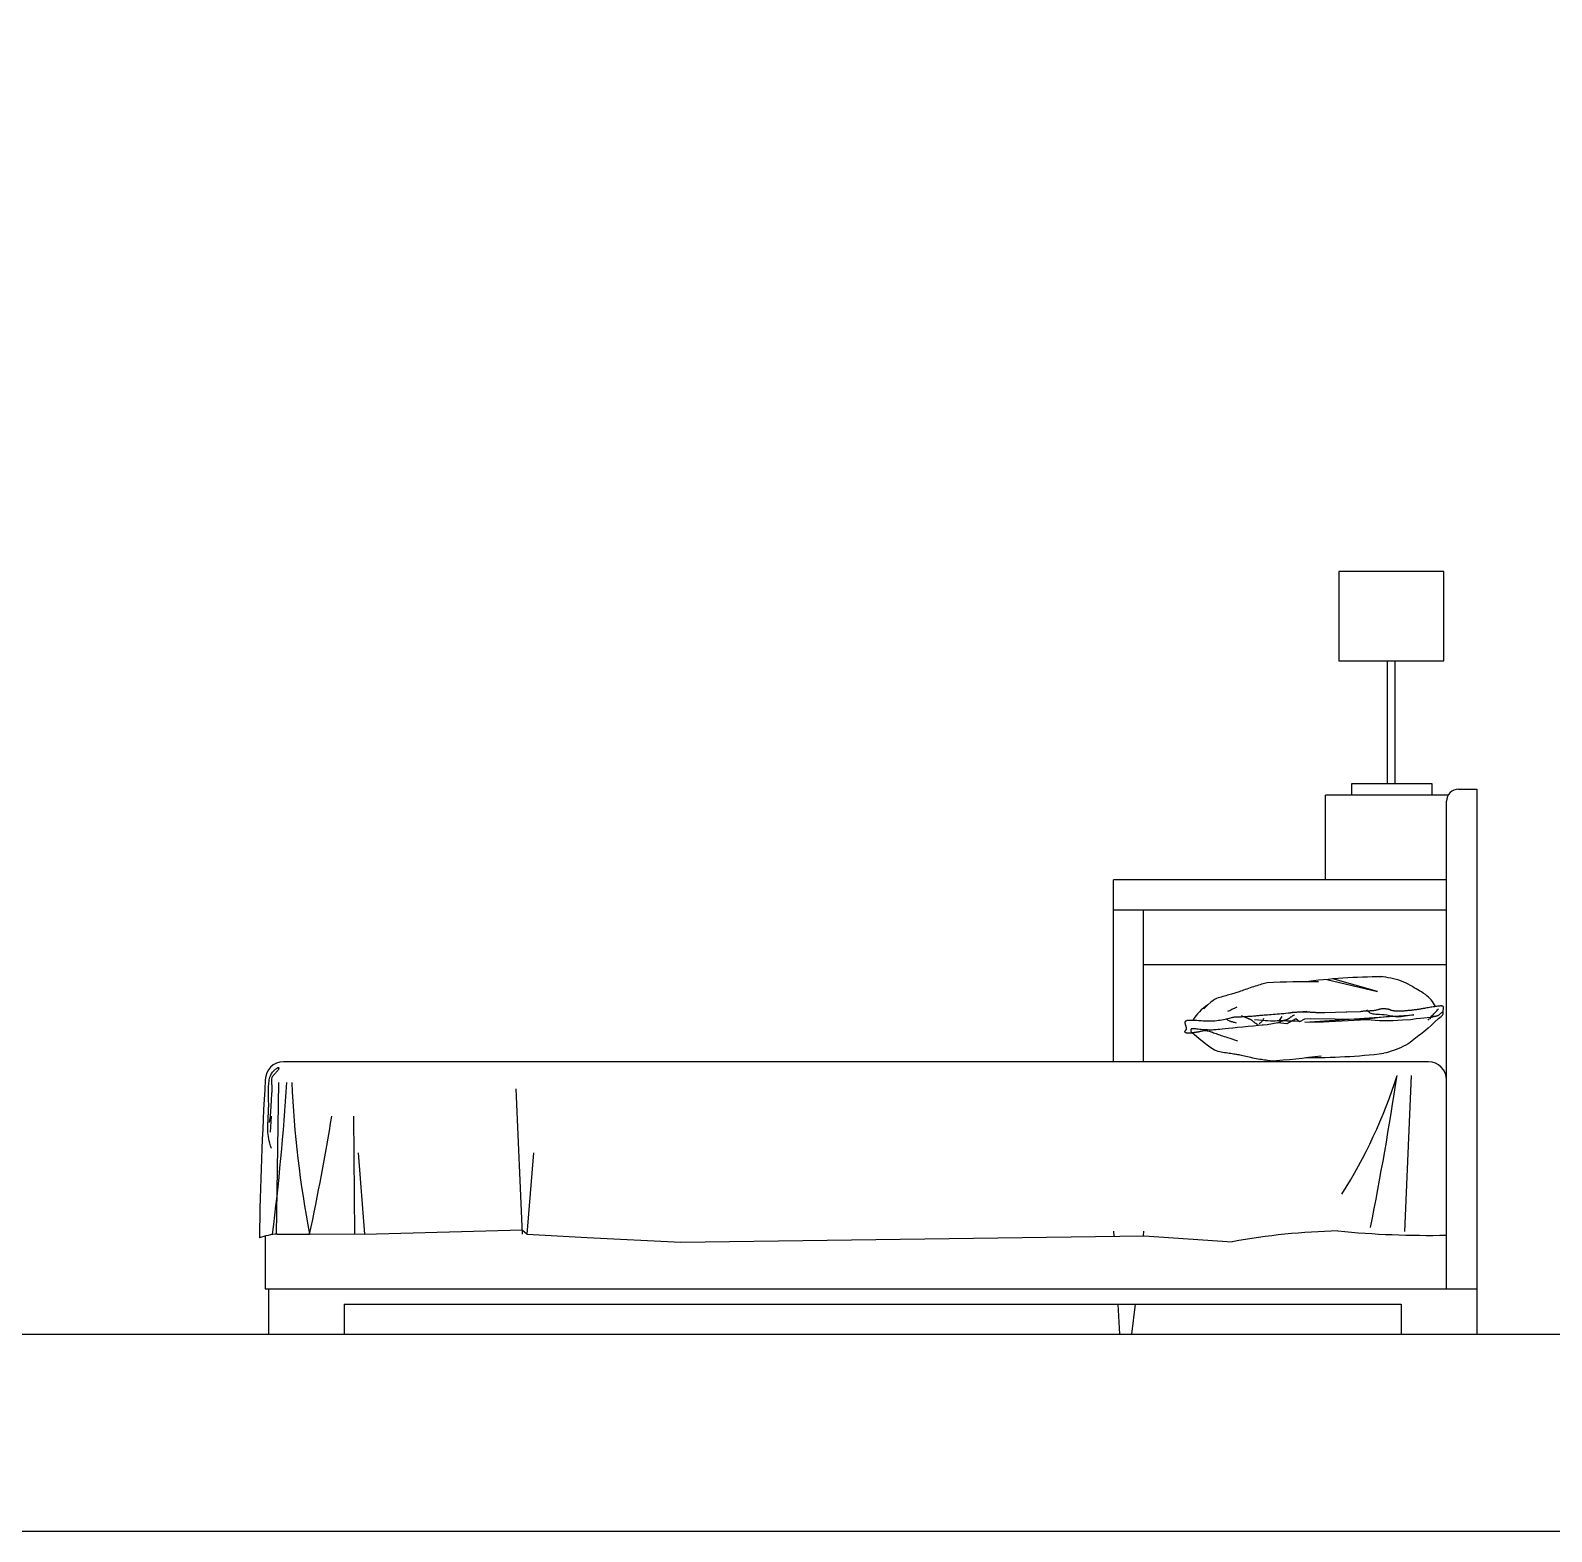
# Model space of a CAD drawing. Header units: inches. Extents: x 11.2 to 54.2, y 16.2 to 41.
# Drawn here: x 13.984 to 16.495, y 16.209 to 18.687 of the extents above; entities that cross this region are included whole.
import ezdxf

# ---------------------------------------------------------------- set-up
doc = ezdxf.new("R2010")
doc.units = ezdxf.units.IN
doc.header["$MEASUREMENT"] = 0
for name, color, linetype in [('1', 1, 'Continuous'), ('4', 4, 'Continuous'), ('kadrbm', 4, 'Continuous')]:
    doc.layers.add(name, color=color, linetype=linetype)

# ---------------------------------------------------------------- blocks, each defined once
blk = doc.blocks.new('kadrbm')
at = {"layer": 'kadrbm', "color": 4}
blk.add_lwpolyline([(0, 0), (0, 24.7972), (21, 24.7972), (21, 0), (0, 0)], close=True, dxfattribs=at)
blk.add_lwpolyline([(20.6631, 0.3257), (20.6631, 24.4603), (0.3369, 24.4603), (0.3369, 0.3257), (20.6631, 0.3257)], dxfattribs=at)

msp = doc.modelspace()

# ---------------------------------------------------------------- linework, layer by layer
at = {"layer": '1'}
for p, q in [((16.3176, 17.794), (16.144, 17.794)), ((16.144, 17.794), (16.144, 17.6466)), ((16.3176, 17.6466), (16.3176, 17.794)), ((16.144, 17.6466), (16.3176, 17.6466)), ((16.2248, 17.4435), (16.2248, 17.6466)), ((16.2368, 17.6466), (16.2368, 17.4435)), ((16.2985, 17.4435), (16.1651, 17.4435)), ((16.1651, 17.4435), (16.1651, 17.425)), ((16.2985, 17.425), (16.2985, 17.4435)), ((16.342, 17.435), (16.372, 17.435)), ((16.372, 17.435), (16.372, 16.535)), ((16.3247, 17.425), (16.122, 17.425)), ((16.122, 17.285), (16.122, 17.425)), ((16.322, 16.61), (16.322, 17.415)), ((15.772, 16.985), (15.772, 17.285)), ((16.322, 17.285), (15.772, 17.285)), ((16.322, 17.235), (15.772, 17.235)), ((15.822, 16.985), (15.822, 17.235)), ((16.322, 17.145), (15.822, 17.145)), ((15.9821, 17.1013), (15.9799, 17.1005)), ((15.9845, 17.1022), (15.9821, 17.1013)), ((15.987, 17.1031), (15.9845, 17.1022)), ((15.9896, 17.104), (15.987, 17.1031)), ((15.9924, 17.105), (15.9896, 17.104)), ((15.9951, 17.106), (15.9924, 17.105)), ((15.9979, 17.107), (15.9951, 17.106)), ((16.0007, 17.1079), (15.9979, 17.107)), ((16.0035, 17.1088), (16.0007, 17.1079)), ((16.0063, 17.1097), (16.0035, 17.1088)), ((16.009, 17.1105), (16.0063, 17.1097)), ((16.0117, 17.1113), (16.009, 17.1105)), ((16.0143, 17.112), (16.0117, 17.1113)), ((16.0168, 17.1128), (16.0143, 17.112)), ((16.0193, 17.1134), (16.0168, 17.1128)), ((16.0216, 17.114), (16.0193, 17.1134)), ((16.0239, 17.1146), (16.0216, 17.114)), ((16.026, 17.1151), (16.0239, 17.1146)), ((16.1245, 17.1208), (16.2081, 17.1008)), ((16.2081, 17.1008), (16.1341, 17.1217)), ((16.2176, 17.125), (16.2137, 17.1255)), ((16.2217, 17.1244), (16.2176, 17.125)), ((16.2259, 17.1237), (16.2217, 17.1244)), ((16.2303, 17.1228), (16.2259, 17.1237)), ((16.2347, 17.1219), (16.2303, 17.1228)), ((16.239, 17.1207), (16.2347, 17.1219)), ((16.2433, 17.1194), (16.239, 17.1207)), ((16.2475, 17.118), (16.2433, 17.1194)), ((16.2514, 17.1164), (16.2475, 17.118)), ((16.2552, 17.1147), (16.2514, 17.1164)), ((16.2588, 17.1129), (16.2552, 17.1147)), ((16.2623, 17.111), (16.2588, 17.1129)), ((16.2656, 17.1091), (16.2623, 17.111)), ((16.2687, 17.1072), (16.2656, 17.1091)), ((16.2717, 17.1054), (16.2687, 17.1072)), ((16.2746, 17.1036), (16.2717, 17.1054)), ((16.2775, 17.102), (16.2746, 17.1036)), ((16.2804, 17.1002), (16.2775, 17.102)), ((15.9278, 17.0788), (15.9215, 17.0725)), ((15.9328, 17.0832), (15.9278, 17.0788)), ((15.9367, 17.0862), (15.9328, 17.0832)), ((15.9398, 17.0882), (15.9367, 17.0862)), ((15.9425, 17.0894), (15.9398, 17.0882)), ((15.9449, 17.0902), (15.9425, 17.0894)), ((15.9475, 17.091), (15.9449, 17.0902)), ((15.95, 17.0918), (15.9475, 17.091)), ((15.9527, 17.0926), (15.95, 17.0918)), ((15.9553, 17.0933), (15.9527, 17.0926)), ((15.9578, 17.094), (15.9553, 17.0933)), ((15.9603, 17.0947), (15.9578, 17.094)), ((15.9627, 17.0954), (15.9603, 17.0947)), ((15.9649, 17.096), (15.9627, 17.0954)), ((15.967, 17.0966), (15.9649, 17.096)), ((15.9689, 17.0971), (15.967, 17.0966)), ((15.9707, 17.0976), (15.9689, 17.0971)), ((15.9724, 17.0981), (15.9707, 17.0976)), ((15.9742, 17.0986), (15.9724, 17.0981)), ((15.976, 17.0992), (15.9742, 17.0986)), ((15.9779, 17.0998), (15.976, 17.0992)), ((15.9799, 17.1005), (15.9779, 17.0998)), ((16.2835, 17.0983), (16.2804, 17.1002)), ((16.2871, 17.0959), (16.2835, 17.0983)), ((16.3038, 17.0761), (16.302, 17.0758)), ((16.3055, 17.0764), (16.3038, 17.0761)), ((16.3071, 17.0766), (16.3055, 17.0764)), ((16.3084, 17.0767), (16.3071, 17.0766)), ((16.3097, 17.0769), (16.3084, 17.0767)), ((16.3108, 17.0769), (16.3097, 17.0769)), ((16.3118, 17.077), (16.3108, 17.0769)), ((16.3127, 17.077), (16.3118, 17.077)), ((16.3135, 17.077), (16.3127, 17.077)), ((16.3142, 17.0769), (16.3135, 17.077)), ((16.3149, 17.0768), (16.3142, 17.0769)), ((16.3154, 17.0767), (16.3149, 17.0768)), ((16.3158, 17.0765), (16.3154, 17.0767)), ((16.3162, 17.0763), (16.3158, 17.0765)), ((16.3165, 17.0761), (16.3162, 17.0763)), ((16.3168, 17.0758), (16.3165, 17.0761)), ((15.8904, 17.051), (15.8902, 17.0505)), ((15.8907, 17.0515), (15.8904, 17.051)), ((15.8912, 17.0519), (15.8907, 17.0515)), ((15.8918, 17.0522), (15.8912, 17.0519)), ((15.8926, 17.0526), (15.8918, 17.0522)), ((15.8935, 17.0528), (15.8926, 17.0526)), ((15.8947, 17.053), (15.8935, 17.0528)), ((15.8961, 17.0531), (15.8947, 17.053)), ((15.8977, 17.0532), (15.8961, 17.0531)), ((15.8994, 17.0532), (15.8977, 17.0532)), ((15.9012, 17.0532), (15.8994, 17.0532)), ((15.9033, 17.0532), (15.9012, 17.0532)), ((15.9054, 17.0531), (15.9033, 17.0532)), ((15.9076, 17.053), (15.9054, 17.0531)), ((15.91, 17.0528), (15.9076, 17.053)), ((15.9124, 17.0527), (15.91, 17.0528)), ((15.9149, 17.0525), (15.9124, 17.0527)), ((15.9175, 17.0523), (15.9149, 17.0525)), ((15.9201, 17.0521), (15.9175, 17.0523)), ((15.9228, 17.0519), (15.9201, 17.0521)), ((15.9255, 17.0518), (15.9228, 17.0519)), ((15.9283, 17.0517), (15.9255, 17.0518)), ((15.9311, 17.0517), (15.9283, 17.0517)), ((15.9339, 17.0517), (15.9311, 17.0517)), ((15.9368, 17.0519), (15.9339, 17.0517)), ((15.9397, 17.0521), (15.9368, 17.0519)), ((15.9427, 17.0524), (15.9397, 17.0521)), ((15.9456, 17.0528), (15.9427, 17.0524)), ((15.9485, 17.0533), (15.9456, 17.0528)), ((15.9513, 17.0538), (15.9485, 17.0533)), ((15.954, 17.0543), (15.9513, 17.0538)), ((15.9566, 17.0549), (15.954, 17.0543)), ((15.959, 17.0555), (15.9566, 17.0549)), ((15.9612, 17.056), (15.959, 17.0555)), ((15.9608, 17.0683), (15.964, 17.0698)), ((15.9632, 17.0565), (15.9612, 17.056)), ((15.9649, 17.057), (15.9632, 17.0565)), ((15.964, 17.0698), (15.9676, 17.0715)), ((15.9664, 17.0573), (15.9649, 17.057)), ((15.9676, 17.0576), (15.9664, 17.0573)), ((15.9676, 17.0715), (15.9717, 17.0734)), ((15.9686, 17.0579), (15.9676, 17.0576)), ((15.9696, 17.0581), (15.9686, 17.0579)), ((15.9704, 17.0582), (15.9696, 17.0581)), ((15.9712, 17.0583), (15.9704, 17.0582)), ((15.9721, 17.0584), (15.9712, 17.0583)), ((15.9717, 17.0734), (15.9762, 17.0756)), ((15.9731, 17.0584), (15.9721, 17.0584)), ((15.9742, 17.0585), (15.9731, 17.0584)), ((15.9755, 17.0586), (15.9742, 17.0585)), ((15.977, 17.0586), (15.9755, 17.0586)), ((15.9788, 17.0587), (15.977, 17.0586)), ((15.9808, 17.0588), (15.9788, 17.0587)), ((15.9828, 17.0588), (15.9808, 17.0588)), ((15.985, 17.0589), (15.9828, 17.0588)), ((15.9872, 17.059), (15.985, 17.0589)), ((15.9895, 17.0591), (15.9872, 17.059)), ((15.9917, 17.0593), (15.9895, 17.0591)), ((15.9939, 17.0594), (15.9917, 17.0593)), ((15.9959, 17.0595), (15.9939, 17.0594)), ((15.9978, 17.0596), (15.9959, 17.0595)), ((15.9997, 17.0598), (15.9978, 17.0596)), ((16.0014, 17.0599), (15.9997, 17.0598)), ((16.0031, 17.0601), (16.0014, 17.0599)), ((16.0047, 17.0602), (16.0031, 17.0601)), ((16.0064, 17.0604), (16.0047, 17.0602)), ((16.0081, 17.0606), (16.0064, 17.0604)), ((16.0099, 17.0607), (16.0081, 17.0606)), ((16.0119, 17.0609), (16.0099, 17.0607)), ((16.0139, 17.0611), (16.0119, 17.0609)), ((16.0161, 17.0612), (16.0139, 17.0611)), ((16.0185, 17.0614), (16.0161, 17.0612)), ((16.0211, 17.0616), (16.0185, 17.0614)), ((16.0238, 17.0618), (16.0211, 17.0616)), ((16.0266, 17.062), (16.0238, 17.0618)), ((16.0296, 17.0623), (16.0266, 17.062)), ((16.0326, 17.0625), (16.0296, 17.0623)), ((16.0358, 17.0628), (16.0326, 17.0625)), ((16.0392, 17.063), (16.0358, 17.0628)), ((16.0426, 17.0633), (16.0392, 17.063)), ((16.046, 17.0636), (16.0426, 17.0633)), ((16.0466, 17.0548), (16.045, 17.0523)), ((16.0496, 17.064), (16.046, 17.0636)), ((16.0499, 17.0599), (16.0466, 17.0548)), ((16.0532, 17.0643), (16.0496, 17.064)), ((16.0569, 17.0646), (16.0532, 17.0643)), ((16.0605, 17.065), (16.0569, 17.0646)), ((16.0733, 17.0559), (16.0581, 17.0473)), ((16.0642, 17.0653), (16.0605, 17.065)), ((16.0678, 17.0657), (16.0642, 17.0653)), ((16.0673, 17.0661), (16.0644, 17.0659)), ((16.0701, 17.0663), (16.0673, 17.0661)), ((16.0714, 17.066), (16.0678, 17.0657)), ((16.0728, 17.0665), (16.0701, 17.0663)), ((16.0749, 17.0664), (16.0714, 17.066)), ((16.0753, 17.0666), (16.0728, 17.0665)), ((16.0792, 17.051), (16.0733, 17.0559)), ((16.0784, 17.0667), (16.0749, 17.0664)), ((16.0777, 17.0667), (16.0753, 17.0666)), ((16.08, 17.0668), (16.0777, 17.0667)), ((16.0818, 17.067), (16.0784, 17.0667)), ((16.0873, 17.0553), (16.0792, 17.051)), ((16.0821, 17.0668), (16.08, 17.0668)), ((16.085, 17.0672), (16.0818, 17.067)), ((16.084, 17.0669), (16.0821, 17.0668)), ((16.0859, 17.0669), (16.084, 17.0669)), ((16.0882, 17.0675), (16.085, 17.0672)), ((16.0876, 17.0669), (16.0859, 17.0669)), ((16.0972, 17.056), (16.0873, 17.0553)), ((16.0892, 17.0668), (16.0876, 17.0669)), ((16.0881, 17.0502), (16.2679, 17.0622)), ((16.0912, 17.0677), (16.0882, 17.0675)), ((16.0908, 17.0668), (16.0892, 17.0668)), ((16.0923, 17.0668), (16.0908, 17.0668)), ((16.0937, 17.0667), (16.0923, 17.0668)), ((16.095, 17.0666), (16.0937, 17.0667)), ((16.0963, 17.0666), (16.095, 17.0666)), ((16.0976, 17.0665), (16.0963, 17.0666)), ((16.1789, 17.0547), (16.0972, 17.056)), ((16.0988, 17.0664), (16.0976, 17.0665)), ((16.1, 17.0664), (16.0988, 17.0664)), ((16.1012, 17.0663), (16.1, 17.0664)), ((16.1024, 17.0662), (16.1012, 17.0663)), ((16.1036, 17.0662), (16.1024, 17.0662)), ((16.1047, 17.0661), (16.1036, 17.0662)), ((16.1059, 17.066), (16.1047, 17.0661)), ((16.107, 17.0659), (16.1059, 17.066)), ((16.1082, 17.0659), (16.107, 17.0659)), ((16.1903, 17.0541), (16.1077, 17.05)), ((16.1093, 17.0658), (16.1082, 17.0659)), ((16.1104, 17.0657), (16.1093, 17.0658)), ((16.1116, 17.0656), (16.1104, 17.0657)), ((16.1127, 17.0656), (16.1116, 17.0656)), ((16.1139, 17.0655), (16.1127, 17.0656)), ((16.115, 17.0655), (16.1139, 17.0655)), ((16.1162, 17.0655), (16.115, 17.0655)), ((16.1174, 17.0655), (16.1162, 17.0655)), ((16.1186, 17.0655), (16.1174, 17.0655)), ((16.1197, 17.0656), (16.1186, 17.0655)), ((16.121, 17.0657), (16.1197, 17.0656)), ((16.1562, 17.0668), (16.121, 17.0657)), ((16.1574, 17.0669), (16.1562, 17.0668)), ((16.1795, 17.0676), (16.1574, 17.0669)), ((16.1873, 17.0552), (16.1789, 17.0547)), ((16.1789, 17.0547), (16.1789, 17.0547)), ((16.1808, 17.0678), (16.1795, 17.0676)), ((16.1821, 17.068), (16.1808, 17.0678)), ((16.1834, 17.0681), (16.1821, 17.068)), ((16.1847, 17.0683), (16.1834, 17.0681)), ((16.1861, 17.0684), (16.1847, 17.0683)), ((16.1875, 17.0685), (16.1861, 17.0684)), ((16.1956, 17.0558), (16.1873, 17.0552)), ((16.1889, 17.0686), (16.1875, 17.0685)), ((16.1903, 17.0686), (16.1889, 17.0686)), ((16.1917, 17.0687), (16.1903, 17.0686)), ((16.2115, 17.0525), (16.1903, 17.0541)), ((16.1931, 17.0687), (16.1917, 17.0687)), ((16.1946, 17.0687), (16.1931, 17.0687)), ((16.196, 17.0688), (16.1946, 17.0687)), ((16.2309, 17.0602), (16.1956, 17.0558)), ((16.1974, 17.0688), (16.196, 17.0688)), ((16.1987, 17.0689), (16.1974, 17.0688)), ((16.2001, 17.069), (16.1987, 17.0689)), ((16.2014, 17.0691), (16.2001, 17.069)), ((16.2026, 17.0693), (16.2014, 17.0691)), ((16.2038, 17.0695), (16.2026, 17.0693)), ((16.205, 17.0698), (16.2038, 17.0695)), ((16.2061, 17.07), (16.205, 17.0698)), ((16.2071, 17.0703), (16.2061, 17.07)), ((16.2081, 17.0706), (16.2071, 17.0703)), ((16.2091, 17.0709), (16.2081, 17.0706)), ((16.21, 17.0711), (16.2091, 17.0709)), ((16.2108, 17.0714), (16.21, 17.0711)), ((16.2116, 17.0716), (16.2108, 17.0714)), ((16.2341, 17.0525), (16.2115, 17.0525)), ((16.2124, 17.0718), (16.2116, 17.0716)), ((16.2131, 17.0719), (16.2124, 17.0718)), ((16.2138, 17.072), (16.2131, 17.0719)), ((16.2144, 17.0721), (16.2138, 17.072)), ((16.2151, 17.0722), (16.2144, 17.0721)), ((16.2157, 17.0723), (16.2151, 17.0722)), ((16.2164, 17.0723), (16.2157, 17.0723)), ((16.2171, 17.0723), (16.2164, 17.0723)), ((16.2178, 17.0723), (16.2171, 17.0723)), ((16.2185, 17.0723), (16.2178, 17.0723)), ((16.2193, 17.0722), (16.2185, 17.0723)), ((16.2201, 17.0722), (16.2193, 17.0722)), ((16.2209, 17.0721), (16.2201, 17.0722)), ((16.2217, 17.0721), (16.2209, 17.0721)), ((16.2226, 17.072), (16.2217, 17.0721)), ((16.2234, 17.0719), (16.2226, 17.072)), ((16.2241, 17.0718), (16.2234, 17.0719)), ((16.2249, 17.0717), (16.2241, 17.0718)), ((16.2255, 17.0716), (16.2249, 17.0717)), ((16.2261, 17.0715), (16.2255, 17.0716)), ((16.2266, 17.0714), (16.2261, 17.0715)), ((16.227, 17.0713), (16.2266, 17.0714)), ((16.2274, 17.0711), (16.227, 17.0713)), ((16.2277, 17.071), (16.2274, 17.0711)), ((16.228, 17.0709), (16.2277, 17.071)), ((16.2283, 17.0707), (16.228, 17.0709)), ((16.2285, 17.0706), (16.2283, 17.0707)), ((16.2288, 17.0704), (16.2285, 17.0706)), ((16.2292, 17.0703), (16.2288, 17.0704)), ((16.2296, 17.0701), (16.2292, 17.0703)), ((16.23, 17.07), (16.2296, 17.0701)), ((16.2306, 17.0698), (16.23, 17.07)), ((16.2311, 17.0696), (16.2306, 17.0698)), ((16.2412, 17.0588), (16.2309, 17.0602)), ((16.2318, 17.0695), (16.2311, 17.0696)), ((16.2324, 17.0693), (16.2318, 17.0695)), ((16.2331, 17.0692), (16.2324, 17.0693)), ((16.2339, 17.069), (16.2331, 17.0692)), ((16.2346, 17.0689), (16.2339, 17.069)), ((16.2491, 17.0534), (16.2341, 17.0525)), ((16.2354, 17.0688), (16.2346, 17.0689)), ((16.2362, 17.0687), (16.2354, 17.0688)), ((16.237, 17.0686), (16.2362, 17.0687)), ((16.2378, 17.0685), (16.237, 17.0686)), ((16.2386, 17.0684), (16.2378, 17.0685)), ((16.2395, 17.0684), (16.2386, 17.0684)), ((16.2403, 17.0684), (16.2395, 17.0684)), ((16.2412, 17.0683), (16.2403, 17.0684)), ((16.2421, 17.0683), (16.2412, 17.0683)), ((16.2473, 17.0591), (16.2412, 17.0588)), ((16.2431, 17.0683), (16.2421, 17.0683)), ((16.244, 17.0683), (16.2431, 17.0683)), ((16.245, 17.0684), (16.244, 17.0683)), ((16.2461, 17.0684), (16.245, 17.0684)), ((16.2471, 17.0684), (16.2461, 17.0684)), ((16.2482, 17.0685), (16.2471, 17.0684)), ((16.2608, 17.0615), (16.2473, 17.0591)), ((16.2494, 17.0686), (16.2482, 17.0685)), ((16.2627, 17.0543), (16.2491, 17.0534)), ((16.2505, 17.0686), (16.2494, 17.0686)), ((16.2517, 17.0687), (16.2505, 17.0686)), ((16.253, 17.0688), (16.2517, 17.0687)), ((16.2542, 17.0689), (16.253, 17.0688)), ((16.2555, 17.069), (16.2542, 17.0689)), ((16.2568, 17.0691), (16.2555, 17.069)), ((16.2581, 17.0693), (16.2568, 17.0691)), ((16.2594, 17.0694), (16.2581, 17.0693)), ((16.2608, 17.0695), (16.2594, 17.0694)), ((16.2621, 17.0697), (16.2608, 17.0695)), ((16.2679, 17.0622), (16.2608, 17.0615)), ((16.2635, 17.0698), (16.2621, 17.0697)), ((16.2716, 17.0557), (16.2627, 17.0543)), ((16.2648, 17.07), (16.2635, 17.0698)), ((16.2662, 17.0702), (16.2648, 17.07)), ((16.2675, 17.0703), (16.2662, 17.0702)), ((16.2688, 17.0705), (16.2675, 17.0703)), ((16.27, 17.0706), (16.2688, 17.0705)), ((16.2712, 17.0708), (16.27, 17.0706)), ((16.2724, 17.0709), (16.2712, 17.0708)), ((16.2791, 17.0562), (16.2716, 17.0557)), ((16.2736, 17.0711), (16.2724, 17.0709)), ((16.2748, 17.0713), (16.2736, 17.0711)), ((16.2761, 17.0714), (16.2748, 17.0713)), ((16.2774, 17.0716), (16.2761, 17.0714)), ((16.2788, 17.0719), (16.2774, 17.0716)), ((16.2803, 17.0721), (16.2788, 17.0719)), ((16.2956, 17.058), (16.2791, 17.0562)), ((16.2819, 17.0724), (16.2803, 17.0721)), ((16.2836, 17.0726), (16.2819, 17.0724)), ((16.2854, 17.073), (16.2836, 17.0726)), ((16.2874, 17.0733), (16.2854, 17.073)), ((16.2895, 17.0737), (16.2874, 17.0733)), ((16.2916, 17.074), (16.2895, 17.0737)), ((16.2929, 17.055), (16.2909, 17.0534)), ((16.2938, 17.0744), (16.2916, 17.074)), ((16.295, 17.0558), (16.2929, 17.055)), ((16.2959, 17.0748), (16.2938, 17.0744)), ((16.2956, 17.058), (16.295, 17.0558)), ((16.298, 17.0752), (16.2959, 17.0748)), ((16.3001, 17.0755), (16.298, 17.0752)), ((16.302, 17.0758), (16.3001, 17.0755)), ((16.3085, 17.0566), (16.3019, 17.0501)), ((16.3085, 17.0566), (16.311, 17.058)), ((16.311, 17.058), (16.313, 17.0594)), ((16.313, 17.0594), (16.3144, 17.0606)), ((16.3144, 17.0606), (16.3155, 17.0618)), ((16.3155, 17.0618), (16.3161, 17.0629)), ((16.3161, 17.0629), (16.3165, 17.0638)), ((16.3164, 17.0688), (16.3165, 17.0695)), ((16.3164, 17.068), (16.3164, 17.0688)), ((16.3164, 17.0673), (16.3164, 17.068)), ((16.3165, 17.0665), (16.3164, 17.0673)), ((16.3165, 17.0695), (16.3166, 17.0702)), ((16.3166, 17.0656), (16.3165, 17.0665)), ((16.3165, 17.0638), (16.3166, 17.0648)), ((16.3166, 17.0702), (16.3167, 17.0709)), ((16.3166, 17.0648), (16.3166, 17.0656)), ((16.3167, 17.0709), (16.3168, 17.0716)), ((16.317, 17.0755), (16.3168, 17.0758)), ((16.3168, 17.0716), (16.3169, 17.0722)), ((16.3169, 17.0722), (16.317, 17.0728)), ((16.3171, 17.0751), (16.317, 17.0755)), ((16.317, 17.0728), (16.3171, 17.0733)), ((16.3172, 17.0747), (16.3171, 17.0751)), ((16.3171, 17.0733), (16.3172, 17.0738)), ((16.3172, 17.0743), (16.3172, 17.0747)), ((16.3172, 17.0738), (16.3172, 17.0743)), ((15.8897, 17.0349), (15.8896, 17.0347)), ((15.8896, 17.0347), (15.8896, 17.0344)), ((15.8896, 17.0344), (15.8897, 17.0342)), ((15.8898, 17.0351), (15.8897, 17.0349)), ((15.8897, 17.0342), (15.8899, 17.034)), ((15.8899, 17.0354), (15.8898, 17.0351)), ((15.8901, 17.0356), (15.8899, 17.0354)), ((15.8899, 17.034), (15.8901, 17.0338)), ((15.8902, 17.0505), (15.8901, 17.0499)), ((15.8901, 17.0499), (15.8901, 17.0493)), ((15.8901, 17.0493), (15.8902, 17.0486)), ((15.8903, 17.0359), (15.8901, 17.0356)), ((15.8901, 17.0338), (15.8905, 17.0336)), ((15.8902, 17.0486), (15.8903, 17.048)), ((15.8903, 17.048), (15.8905, 17.0472)), ((15.8906, 17.0362), (15.8903, 17.0359)), ((15.8905, 17.0472), (15.8907, 17.0465)), ((15.8905, 17.0336), (15.8909, 17.0334)), ((15.8908, 17.0364), (15.8906, 17.0362)), ((15.8907, 17.0465), (15.891, 17.0457)), ((15.8911, 17.0367), (15.8908, 17.0364)), ((15.8909, 17.0334), (15.8913, 17.0332)), ((15.891, 17.0457), (15.8912, 17.045)), ((15.8913, 17.037), (15.8911, 17.0367)), ((15.8912, 17.045), (15.8914, 17.0442)), ((15.8915, 17.0373), (15.8913, 17.037)), ((15.8913, 17.0332), (15.8918, 17.0331)), ((15.8914, 17.0442), (15.8917, 17.0434)), ((15.8918, 17.0376), (15.8915, 17.0373)), ((15.8917, 17.0434), (15.8919, 17.0427)), ((15.8919, 17.0379), (15.8918, 17.0376)), ((15.8918, 17.0331), (15.8924, 17.0329)), ((15.8919, 17.0427), (15.8921, 17.042)), ((15.8921, 17.0383), (15.8919, 17.0379)), ((15.8921, 17.042), (15.8922, 17.0413)), ((15.8922, 17.0387), (15.8921, 17.0383)), ((15.8922, 17.0413), (15.8923, 17.0407)), ((15.8923, 17.0391), (15.8922, 17.0387)), ((15.8923, 17.0407), (15.8924, 17.0401)), ((15.8924, 17.0396), (15.8923, 17.0391)), ((15.8924, 17.0401), (15.8924, 17.0396)), ((15.8924, 17.0329), (15.893, 17.0328)), ((15.893, 17.0328), (15.8937, 17.0327)), ((15.8937, 17.0327), (15.8944, 17.0326)), ((15.8944, 17.0326), (15.8951, 17.0326)), ((15.8951, 17.0326), (15.8959, 17.0326)), ((15.8959, 17.0326), (15.8967, 17.0326)), ((15.8967, 17.0326), (15.8976, 17.0326)), ((15.8976, 17.0326), (15.8984, 17.0326)), ((15.8984, 17.0326), (15.8994, 17.0327)), ((15.8994, 17.0327), (15.9004, 17.0328)), ((15.9004, 17.0328), (15.9014, 17.0329)), ((15.9014, 17.0329), (15.9025, 17.033)), ((15.9131, 17.0233), (15.902, 17.0329)), ((15.9025, 17.033), (15.9036, 17.0331)), ((15.9036, 17.0331), (15.9048, 17.0333)), ((15.9048, 17.0333), (15.906, 17.0335)), ((15.906, 17.0335), (15.9073, 17.0337)), ((15.9073, 17.0337), (15.9086, 17.0339)), ((15.9086, 17.0339), (15.9098, 17.0341)), ((15.9098, 17.0341), (15.9111, 17.0343)), ((15.9111, 17.0343), (15.9123, 17.0345)), ((15.9123, 17.0345), (15.9135, 17.0348)), ((15.9135, 17.0348), (15.9147, 17.035)), ((15.9147, 17.035), (15.9158, 17.0353)), ((15.9158, 17.0353), (15.9169, 17.0356)), ((15.9169, 17.0356), (15.9179, 17.0358)), ((15.9179, 17.0358), (15.9188, 17.036)), ((15.9188, 17.036), (15.9198, 17.0362)), ((15.9198, 17.0362), (15.9208, 17.0364)), ((15.9208, 17.0364), (15.9218, 17.0365)), ((15.9218, 17.0365), (15.9229, 17.0365)), ((15.9229, 17.0365), (15.924, 17.0365)), ((15.924, 17.0365), (15.9253, 17.0364)), ((15.9253, 17.0364), (15.9267, 17.0361)), ((15.9267, 17.0361), (15.9282, 17.0358)), ((15.9282, 17.0358), (15.9299, 17.0354)), ((15.9299, 17.0354), (15.9316, 17.0349)), ((15.9316, 17.0349), (15.9335, 17.0343)), ((15.9335, 17.0343), (15.9354, 17.0336)), ((15.9354, 17.0336), (15.9374, 17.0329)), ((15.9374, 17.0329), (15.9395, 17.0322)), ((15.9395, 17.0322), (15.9416, 17.0314)), ((15.9416, 17.0314), (15.9437, 17.0307)), ((15.9437, 17.0307), (15.9458, 17.0299)), ((15.9458, 17.0299), (15.948, 17.0292)), ((15.948, 17.0292), (15.9501, 17.0284)), ((15.9501, 17.0284), (15.9524, 17.0277)), ((15.9524, 17.0277), (15.9549, 17.0268)), ((15.9549, 17.0268), (15.9576, 17.0259)), ((15.9576, 17.0259), (15.9606, 17.025)), ((16.0259, 17.046), (16.0178, 17.0452)), ((16.0434, 17.0494), (16.0259, 17.046)), ((16.0581, 17.0473), (16.0434, 17.0494)), ((16.1077, 17.05), (16.0881, 17.0502)), ((16.2737, 17.0259), (16.271, 17.0237)), ((16.2764, 17.028), (16.2737, 17.0259)), ((16.279, 17.03), (16.2764, 17.028)), ((16.2816, 17.0321), (16.279, 17.03)), ((16.2845, 17.0344), (16.2816, 17.0321)), ((16.2879, 17.0372), (16.2845, 17.0344)), ((16.2917, 17.0406), (16.2879, 17.0372)), ((16.2964, 17.0448), (16.2917, 17.0406)), ((16.3019, 17.0501), (16.2964, 17.0448)), ((15.9221, 17.016), (15.9131, 17.0233)), ((15.9291, 17.0106), (15.9221, 17.016)), ((15.9346, 17.0067), (15.9291, 17.0106)), ((15.9388, 17.0042), (15.9346, 17.0067)), ((15.9422, 17.0027), (15.9388, 17.0042)), ((15.945, 17.0018), (15.9422, 17.0027)), ((15.9475, 17.0012), (15.945, 17.0018)), ((15.9501, 17.0008), (15.9475, 17.0012)), ((15.9528, 17.0003), (15.9501, 17.0008)), ((15.9606, 17.025), (15.964, 17.0238)), ((15.964, 17.0238), (15.9677, 17.0226)), ((15.9677, 17.0226), (15.972, 17.0212)), ((15.972, 17.0212), (15.9768, 17.0196)), ((16.2264, 17.0009), (16.2224, 16.9998)), ((16.2305, 17.0022), (16.2264, 17.0009)), ((16.2347, 17.0035), (16.2305, 17.0022)), ((16.2389, 17.0051), (16.2347, 17.0035)), ((16.2431, 17.0067), (16.2389, 17.0051)), ((16.2472, 17.0085), (16.2431, 17.0067)), ((16.2512, 17.0104), (16.2472, 17.0085)), ((16.2549, 17.0125), (16.2512, 17.0104)), ((16.2585, 17.0147), (16.2549, 17.0125)), ((16.2618, 17.0169), (16.2585, 17.0147)), ((16.265, 17.0192), (16.2618, 17.0169)), ((16.2681, 17.0214), (16.265, 17.0192)), ((16.271, 17.0237), (16.2681, 17.0214)), ((16.292, 16.985), (14.402, 16.985)), ((15.9555, 16.9999), (15.9528, 17.0003)), ((15.9581, 16.9994), (15.9555, 16.9999)), ((15.9608, 16.999), (15.9581, 16.9994)), ((15.9633, 16.9986), (15.9608, 16.999)), ((15.9658, 16.9983), (15.9633, 16.9986)), ((15.968, 16.998), (15.9658, 16.9983)), ((15.9701, 16.9976), (15.968, 16.998)), ((15.9721, 16.9973), (15.9701, 16.9976)), ((15.9739, 16.9971), (15.9721, 16.9973)), ((15.9757, 16.9968), (15.9739, 16.9971)), ((15.9776, 16.9964), (15.9757, 16.9968)), ((15.9794, 16.9961), (15.9776, 16.9964)), ((15.9814, 16.9957), (15.9794, 16.9961)), ((15.9835, 16.9953), (15.9814, 16.9957)), ((15.9858, 16.9947), (15.9835, 16.9953)), ((15.9882, 16.9942), (15.9858, 16.9947)), ((15.9908, 16.9936), (15.9882, 16.9942)), ((15.9936, 16.993), (15.9908, 16.9936)), ((15.9964, 16.9923), (15.9936, 16.993)), ((15.9992, 16.9917), (15.9964, 16.9923)), ((16.0021, 16.9911), (15.9992, 16.9917)), ((16.005, 16.9905), (16.0021, 16.9911)), ((16.0079, 16.9899), (16.005, 16.9905)), ((16.0108, 16.9894), (16.0079, 16.9899)), ((16.0136, 16.9889), (16.0108, 16.9894)), ((16.0163, 16.9884), (16.0136, 16.9889)), ((16.019, 16.988), (16.0163, 16.9884)), ((16.0216, 16.9876), (16.019, 16.988)), ((16.0241, 16.9873), (16.0216, 16.9876)), ((16.0265, 16.9869), (16.0241, 16.9873)), ((16.0288, 16.9866), (16.0265, 16.9869)), ((16.031, 16.9864), (16.0288, 16.9866)), ((16.2224, 16.9998), (16.2185, 16.9989)), ((14.3778, 16.9499), (14.3781, 16.9525)), ((14.3781, 16.9525), (14.3785, 16.9551)), ((14.3785, 16.9551), (14.379, 16.9574)), ((14.379, 16.9574), (14.3796, 16.9596)), ((14.3796, 16.9596), (14.3803, 16.9616)), ((14.3803, 16.9616), (14.3811, 16.9633)), ((14.3811, 16.9633), (14.382, 16.9649)), ((14.382, 16.9649), (14.3829, 16.9663)), ((14.3821, 16.9556), (14.382, 16.9542)), ((14.382, 16.9542), (14.382, 16.9527)), ((14.382, 16.9527), (14.3821, 16.9512)), ((14.3822, 16.9568), (14.3821, 16.9556)), ((14.3821, 16.9512), (14.3822, 16.9497)), ((14.3826, 16.958), (14.3822, 16.9568)), ((14.383, 16.9591), (14.3826, 16.958)), ((14.3829, 16.9663), (14.3839, 16.9676)), ((14.3835, 16.9601), (14.383, 16.9591)), ((14.3842, 16.9611), (14.3835, 16.9601)), ((14.3839, 16.9676), (14.3848, 16.9688)), ((14.3849, 16.962), (14.3842, 16.9611)), ((14.3848, 16.9688), (14.3859, 16.9698)), ((14.3857, 16.9629), (14.3849, 16.962)), ((14.3865, 16.9638), (14.3857, 16.9629)), ((14.3859, 16.9698), (14.3868, 16.9708)), ((14.3874, 16.9647), (14.3865, 16.9638)), ((14.3868, 16.9708), (14.3878, 16.9717)), ((14.3883, 16.9657), (14.3874, 16.9647)), ((14.3878, 16.9717), (14.3888, 16.9725)), ((14.3892, 16.9667), (14.3883, 16.9657)), ((14.3888, 16.9725), (14.3897, 16.9733)), ((14.3901, 16.9676), (14.3892, 16.9667)), ((14.3897, 16.9733), (14.3905, 16.9739)), ((14.3909, 16.9686), (14.3901, 16.9676)), ((14.3905, 16.9739), (14.3913, 16.9745)), ((14.3906, 16.7005), (14.3944, 16.9507)), ((14.3917, 16.9696), (14.3909, 16.9686)), ((14.3913, 16.9745), (14.392, 16.9749)), ((14.3924, 16.9705), (14.3917, 16.9696)), ((14.392, 16.9749), (14.3926, 16.9752)), ((14.393, 16.9714), (14.3924, 16.9705)), ((14.3926, 16.9752), (14.3932, 16.9754)), ((14.3936, 16.9722), (14.393, 16.9714)), ((14.3932, 16.9754), (14.3936, 16.9754)), ((14.3936, 16.9754), (14.3939, 16.9753)), ((14.3939, 16.973), (14.3936, 16.9722)), ((14.3939, 16.9753), (14.3942, 16.975)), ((14.3942, 16.9736), (14.3939, 16.973)), ((14.3942, 16.975), (14.3943, 16.9747)), ((14.3943, 16.9742), (14.3942, 16.9736)), ((14.3943, 16.9747), (14.3943, 16.9742)), ((16.2529, 16.7049), (16.2643, 16.9621)), ((14.3772, 16.9387), (14.3773, 16.9415)), ((14.3772, 16.9359), (14.3772, 16.9387)), ((14.3772, 16.9332), (14.3772, 16.9359)), ((14.3772, 16.9305), (14.3772, 16.9332)), ((14.3773, 16.9279), (14.3772, 16.9305)), ((14.3773, 16.9415), (14.3774, 16.9444)), ((14.3773, 16.9254), (14.3773, 16.9279)), ((14.3774, 16.9231), (14.3773, 16.9254)), ((14.3774, 16.9444), (14.3776, 16.9472)), ((14.3776, 16.9472), (14.3778, 16.9499)), ((14.3819, 16.9258), (14.3818, 16.9232)), ((14.3821, 16.9283), (14.3819, 16.9258)), ((14.3822, 16.9307), (14.3821, 16.9283)), ((14.3822, 16.9497), (14.3824, 16.9481)), ((14.3824, 16.9329), (14.3822, 16.9307)), ((14.3824, 16.9481), (14.3825, 16.9465)), ((14.3825, 16.9349), (14.3824, 16.9329)), ((14.3825, 16.9465), (14.3826, 16.9449)), ((14.3826, 16.9367), (14.3825, 16.9349)), ((14.3826, 16.9449), (14.3827, 16.9433)), ((14.3827, 16.9385), (14.3826, 16.9367)), ((14.3827, 16.9433), (14.3827, 16.9417)), ((14.3827, 16.9417), (14.3827, 16.9401)), ((14.3827, 16.9401), (14.3827, 16.9385)), ((14.7964, 16.7005), (14.7859, 16.9405)), ((14.3771, 16.8987), (14.3772, 16.9018)), ((14.3772, 16.9018), (14.3774, 16.9046)), ((14.3775, 16.9208), (14.3774, 16.9231)), ((14.3774, 16.9046), (14.3775, 16.907)), ((14.3775, 16.9187), (14.3775, 16.9208)), ((14.3776, 16.9168), (14.3775, 16.9187)), ((14.3775, 16.9092), (14.3776, 16.9112)), ((14.3775, 16.907), (14.3775, 16.9092)), ((14.3776, 16.9149), (14.3776, 16.9168)), ((14.3776, 16.9131), (14.3776, 16.9149)), ((14.3776, 16.9112), (14.3776, 16.9131)), ((14.3803, 16.9008), (14.3801, 16.8979)), ((14.3805, 16.9036), (14.3803, 16.9008)), ((14.3807, 16.9063), (14.3805, 16.9036)), ((14.3809, 16.9091), (14.3807, 16.9063)), ((14.381, 16.9119), (14.3809, 16.9091)), ((14.3812, 16.9147), (14.381, 16.9119)), ((14.3814, 16.9176), (14.3812, 16.9147)), ((14.3816, 16.9204), (14.3814, 16.9176)), ((14.3818, 16.9232), (14.3816, 16.9204)), ((14.3762, 16.8758), (14.3763, 16.8797)), ((14.3763, 16.872), (14.3762, 16.8758)), ((14.3763, 16.8797), (14.3764, 16.8837)), ((14.3764, 16.8837), (14.3765, 16.8877)), ((14.3765, 16.8877), (14.3767, 16.8915)), ((14.3767, 16.8915), (14.3769, 16.8952)), ((14.3769, 16.8952), (14.3771, 16.8987)), ((14.379, 16.8884), (14.3784, 16.8847)), ((14.3794, 16.8918), (14.379, 16.8884)), ((14.3798, 16.895), (14.3794, 16.8918)), ((14.3801, 16.8979), (14.3798, 16.895)), ((14.3818, 16.8952), (14.3798, 16.8687)), ((14.5198, 16.7005), (14.5183, 16.8952)), ((14.3764, 16.8684), (14.3763, 16.872)), ((14.3767, 16.8648), (14.3764, 16.8684)), ((14.3771, 16.8614), (14.3767, 16.8648)), ((14.3777, 16.8579), (14.3771, 16.8614)), ((14.3785, 16.8543), (14.3777, 16.8579)), ((14.3795, 16.8504), (14.3785, 16.8543)), ((14.3808, 16.8464), (14.3795, 16.8504)), ((14.3824, 16.8419), (14.3808, 16.8464)), ((14.5253, 16.8346), (14.5355, 16.7005)), ((14.8045, 16.7005), (14.8155, 16.8346)), ((14.3916, 16.7005), (14.4451, 16.7005)), ((14.4451, 16.7005), (14.5198, 16.701)), ((14.5198, 16.701), (14.5355, 16.7005)), ((14.5355, 16.7005), (14.796, 16.7076)), ((14.796, 16.7076), (14.8045, 16.7005)), ((14.8045, 16.7005), (14.9031, 16.6948)), ((15.772, 16.705), (15.7725, 16.6968)), ((15.822, 16.705), (15.8211, 16.6974)), ((14.372, 16.6971), (14.372, 16.61)), ((14.9031, 16.6948), (15.0581, 16.687)), ((15.0581, 16.687), (15.8231, 16.6975)), ((15.8231, 16.6975), (15.9683, 16.6877)), ((14.372, 16.61), (16.372, 16.61)), ((14.377, 16.61), (14.377, 16.535)), ((14.502, 16.585), (16.247, 16.585)), ((14.502, 16.585), (14.502, 16.535)), ((15.7791, 16.585), (15.782, 16.535)), ((15.8079, 16.585), (15.802, 16.535)), ((16.247, 16.585), (16.247, 16.535))]:
    msp.add_line(p, q, dxfattribs=at)
for points in [[(15.9754, 17.0489), (15.9736, 17.0493), (15.972, 17.0497), (15.9706, 17.05), (15.9695, 17.0503), (15.9684, 17.0506), (15.9674, 17.0508), (15.9665, 17.0511), (15.9657, 17.0514), (15.9648, 17.0517), (15.9639, 17.052), (15.963, 17.0524), (15.9621, 17.0528), (15.9611, 17.0533), (15.9602, 17.0539), (15.9592, 17.0546), (15.9582, 17.0554)], [(16.012, 17.0447), (16.0102, 17.0459), (16.0087, 17.047), (16.0073, 17.048), (16.0062, 17.0488), (16.0052, 17.0496), (16.0044, 17.0503), (16.0036, 17.051), (16.003, 17.0515), (16.0024, 17.052), (16.0019, 17.0525), (16.0014, 17.0528), (16.0009, 17.0532), (16.0005, 17.0534), (16.0001, 17.0537), (15.9997, 17.0539), (15.9993, 17.0541), (15.9989, 17.0543), (15.9985, 17.0544), (15.9982, 17.0546), (15.9979, 17.0547), (15.9975, 17.0549), (15.9972, 17.055), (15.9968, 17.0552), (15.9965, 17.0553), (15.9961, 17.0555), (15.9956, 17.0557), (15.9952, 17.0559), (15.9947, 17.0562), (15.9941, 17.0564), (15.9935, 17.0567), (15.9928, 17.057), (15.9921, 17.0574), (15.9913, 17.0577), (15.9904, 17.0581), (15.9894, 17.0584), (15.9883, 17.0588), (15.9872, 17.0592), (15.9859, 17.0596), (15.9846, 17.06), (15.9832, 17.0603)], [(16.0051, 17.0546), (16.0116, 17.0539), (16.0173, 17.0534), (16.0224, 17.053), (16.027, 17.0528), (16.0312, 17.0527), (16.0351, 17.0527), (16.0389, 17.0527), (16.0426, 17.0528), (16.0463, 17.0528), (16.0502, 17.0528), (16.0542, 17.0528), (16.0585, 17.0527), (16.0629, 17.0526), (16.0677, 17.0525), (16.0728, 17.0523), (16.0782, 17.052)], [(16.02, 17.0561), (16.0193, 17.0548), (16.0188, 17.0538), (16.0183, 17.0529), (16.0178, 17.0522), (16.0173, 17.0515), (16.0167, 17.0509), (16.016, 17.0502), (16.0151, 17.0494), (16.014, 17.0486), (16.0127, 17.0475)], [(16.0709, 17.0622), (16.0704, 17.0619), (16.0698, 17.0616), (16.0691, 17.0613), (16.0685, 17.0609), (16.0678, 17.0605), (16.0671, 17.0601), (16.0664, 17.0596), (16.0658, 17.0592), (16.0651, 17.0587), (16.0645, 17.0583), (16.0639, 17.0578), (16.0633, 17.0574), (16.0627, 17.057), (16.0622, 17.0566), (16.0617, 17.0562), (16.0612, 17.0559), (16.0607, 17.0555), (16.0603, 17.0552), (16.0598, 17.055), (16.0594, 17.0547), (16.0589, 17.0545), (16.0585, 17.0543), (16.058, 17.0542), (16.0575, 17.054), (16.057, 17.0539), (16.0565, 17.0538), (16.056, 17.0536), (16.0554, 17.0535), (16.0548, 17.0534), (16.0542, 17.0532), (16.0535, 17.053), (16.0528, 17.0528), (16.052, 17.0525), (16.0511, 17.0522), (16.0502, 17.0519), (16.0491, 17.0514), (16.0478, 17.0509), (16.0464, 17.0503), (16.0449, 17.0497), (16.0431, 17.0489)], [(16.2331, 17.0601), (16.228, 17.061), (16.2233, 17.0617), (16.219, 17.0622), (16.2151, 17.0626), (16.2115, 17.0628), (16.2083, 17.063), (16.2055, 17.0632), (16.203, 17.0634), (16.2009, 17.0636), (16.1991, 17.0639), (16.1976, 17.0644), (16.1962, 17.0651), (16.1948, 17.066), (16.1934, 17.0672), (16.192, 17.0687), (16.1904, 17.0707)], [(16.3151, 17.067), (16.3143, 17.0663), (16.3136, 17.0657), (16.313, 17.065), (16.3123, 17.0645), (16.3117, 17.0639), (16.3111, 17.0635), (16.3106, 17.063), (16.3101, 17.0626), (16.3097, 17.0623), (16.3093, 17.0619), (16.3089, 17.0616), (16.3085, 17.0614), (16.3081, 17.0612), (16.3077, 17.061), (16.3072, 17.0608), (16.3067, 17.0606), (16.3062, 17.0604), (16.3056, 17.0603), (16.305, 17.0601), (16.3043, 17.06), (16.3036, 17.0599), (16.3029, 17.0597), (16.3022, 17.0595), (16.3016, 17.0594), (16.3009, 17.0592), (16.3002, 17.059), (16.2995, 17.0589), (16.2988, 17.0587), (16.2981, 17.0585), (16.2973, 17.0583), (16.2965, 17.0581), (16.2956, 17.058)], [(16.2963, 17.0586), (16.298, 17.0605), (16.2997, 17.0623), (16.3013, 17.064), (16.3028, 17.0656), (16.3043, 17.0672), (16.3058, 17.0688), (16.3072, 17.0705), (16.3087, 17.0723)], [(16.0259, 17.046), (16.0192, 17.0454), (16.0115, 17.0446), (16.0032, 17.0439), (15.9944, 17.043), (15.9856, 17.0422), (15.9771, 17.0414), (15.9692, 17.0406), (15.9622, 17.0399), (15.9563, 17.0393), (15.9515, 17.0388), (15.9476, 17.0384), (15.9444, 17.038), (15.9417, 17.0377), (15.9394, 17.0375), (15.9372, 17.0374), (15.935, 17.0373), (15.9327, 17.0373), (15.9302, 17.0373), (15.9276, 17.0374), (15.9249, 17.0375), (15.9222, 17.0376), (15.9196, 17.0378), (15.917, 17.0381), (15.9145, 17.0383), (15.9121, 17.0386), (15.91, 17.0389), (15.908, 17.0391), (15.9062, 17.0393), (15.9046, 17.0395), (15.9032, 17.0395), (15.9021, 17.0395), (15.9012, 17.0393), (15.9006, 17.039), (15.9002, 17.0386), (15.9, 17.038), (15.9, 17.0372), (15.9, 17.0363), (15.9001, 17.0353), (15.9003, 17.0341), (15.9004, 17.0328)]]:
    msp.add_lwpolyline(points, dxfattribs=at)
for centre, radius, start, end in [((16.342, 17.415), 0.02, 90, 180), ((14.402, 16.955), 0.03, 90, 180), ((16.292, 16.955), 0.03, 0, 90), ((20.6212, 16.5901), 6.2599, 176.65833, 179.04681), ((10.3202, 17.2116), 4.0958, 352.8307, 356.348), ((16.1233, 17.025), 1.7092, 182.4893, 190.9445), ((15.4391, 17.2163), 0.8406, 327.645, 342.3968), ((11.0466, 17.7417), 5.2519, 348.6879, 351.4635), ((10.32, 17.5789), 4.2176, 347.9793, 350.6709), ((14.4062, 16.5589), 0.1424, 95.8719, 107.9759), ((16.1675, 15.6016), 1.1043, 91.2851, 100.3919), ((16.2934, 18.269), 1.5707, 264.495, 271.0428)]:
    msp.add_arc(centre, radius, start, end, dxfattribs=at)
for centre, major_axis, start_param, end_param in [((16.0906, 15.972), (-0.3799, 1.0801), -0.355644, -0.281763), ((16.2232, 16.0376), (-0.3217, 1.039), -0.293245, -0.17431), ((15.9669, 17.0166), (-0.006, 0.0732), 0.479111, 0.966866), ((16.25, 17.0477), (-0.0039, 0.0608), -1.149266, -0.72033), ((15.9562, 18.1288), (-0.2017, 1.127), 3.029834, 3.103714), ((16.0939, 18.0794), (-0.2278, 1.0636), 2.92654, 3.045475)]:
    msp.add_ellipse(centre, major_axis=major_axis, ratio=1, start_param=start_param, end_param=end_param, dxfattribs=at)
at = {"layer": '4'}
msp.add_line((11.4922, 16.535), (31.8184, 16.535), dxfattribs=at)

# ---------------------------------------------------------------- block references
at = {"layer": 'kadrbm'}
msp.add_blockref('kadrbm', (11.1553, 16.2093), dxfattribs=at)

doc.saveas('drawing.dxf')
